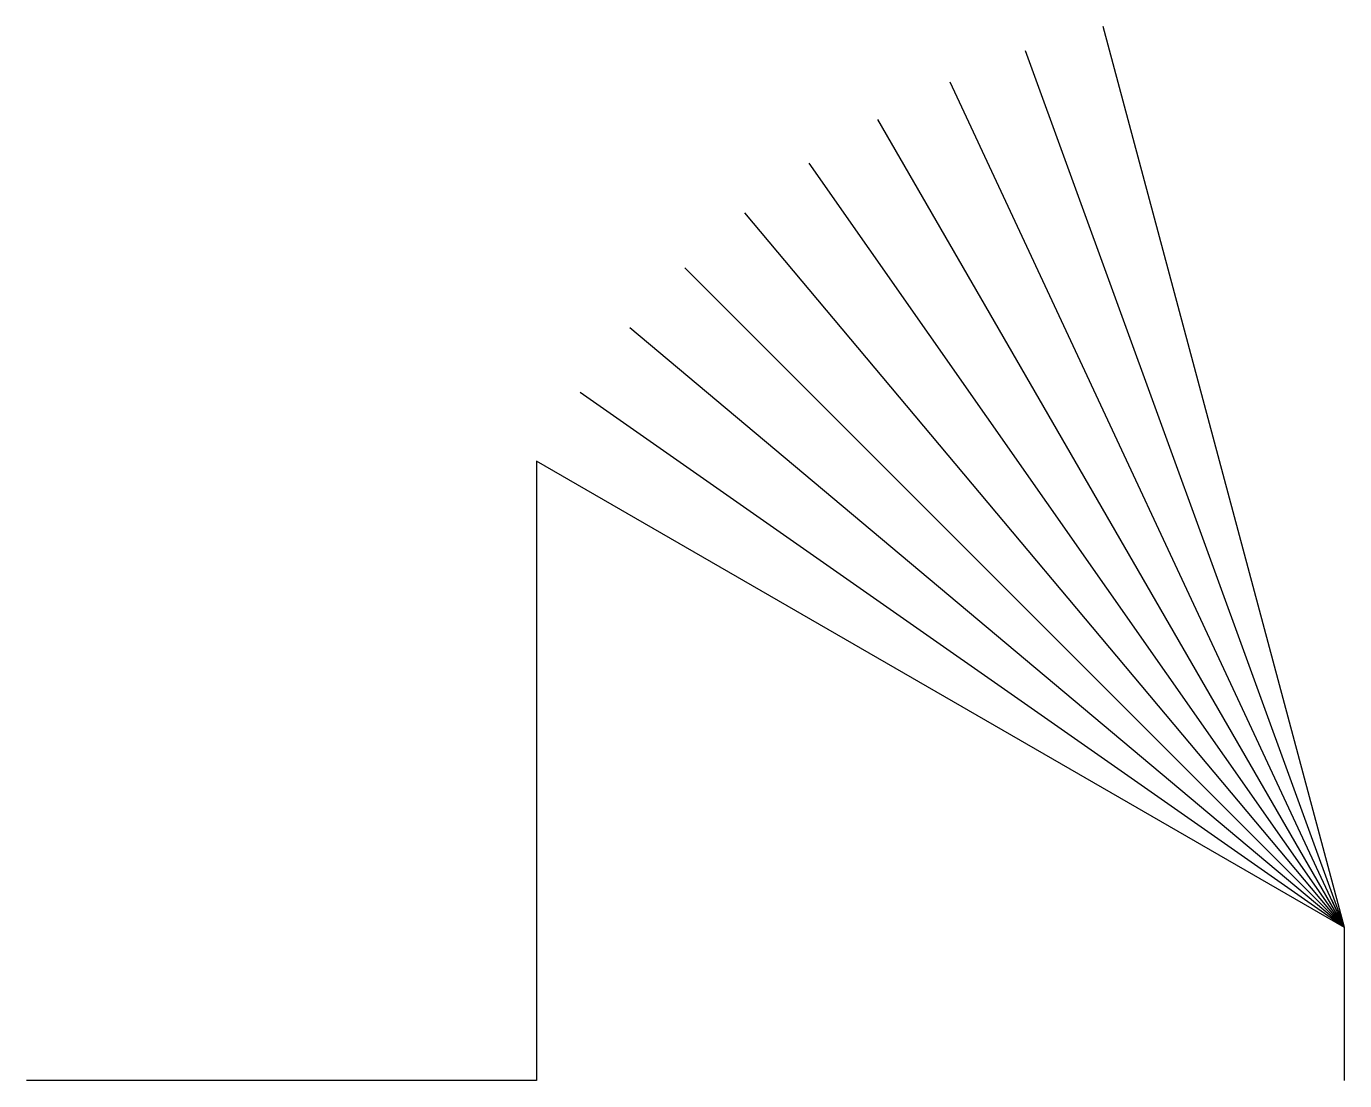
# Model space of a CAD drawing. Header units: inches. Extents: x -5703 to -533, y 2 to 4137.
import ezdxf

# ---------------------------------------------------------------- set-up
doc = ezdxf.new("R2010")
doc.units = ezdxf.units.IN
doc.header["$MEASUREMENT"] = 0

msp = doc.modelspace()

# ---------------------------------------------------------------- linework, layer by layer
for p, q in [((-532.9, 601.7), (-1480.2, 4136.9)), ((-532.9, 601.7), (-1784.7, 4040.9)), ((-532.9, 601.7), (-2079.7, 3918.7)), ((-532.9, 601.7), (-2362.9, 3771.3)), ((-532.9, 601.7), (-2632.2, 3599.8)), ((-532.9, 601.7), (-2885.5, 3405.4)), ((-532.9, 601.7), (-3120.9, 3189.7)), ((-532.9, 601.7), (-3336.6, 2954.3)), ((-532.9, 601.7), (-3531, 2700.9)), ((-532.9, 601.7), (-3702.5, 2431.7)), ((-3702.5, 2431.7), (-3702.5, 1.7)), ((-532.9, 601.7), (-583.6, 710.4)), ((-532.9, 1.7), (-532.9, 601.7)), ((-3702.5, 1.7), (-5702.5, 1.7))]:
    msp.add_line(p, q)

doc.saveas('drawing.dxf')
